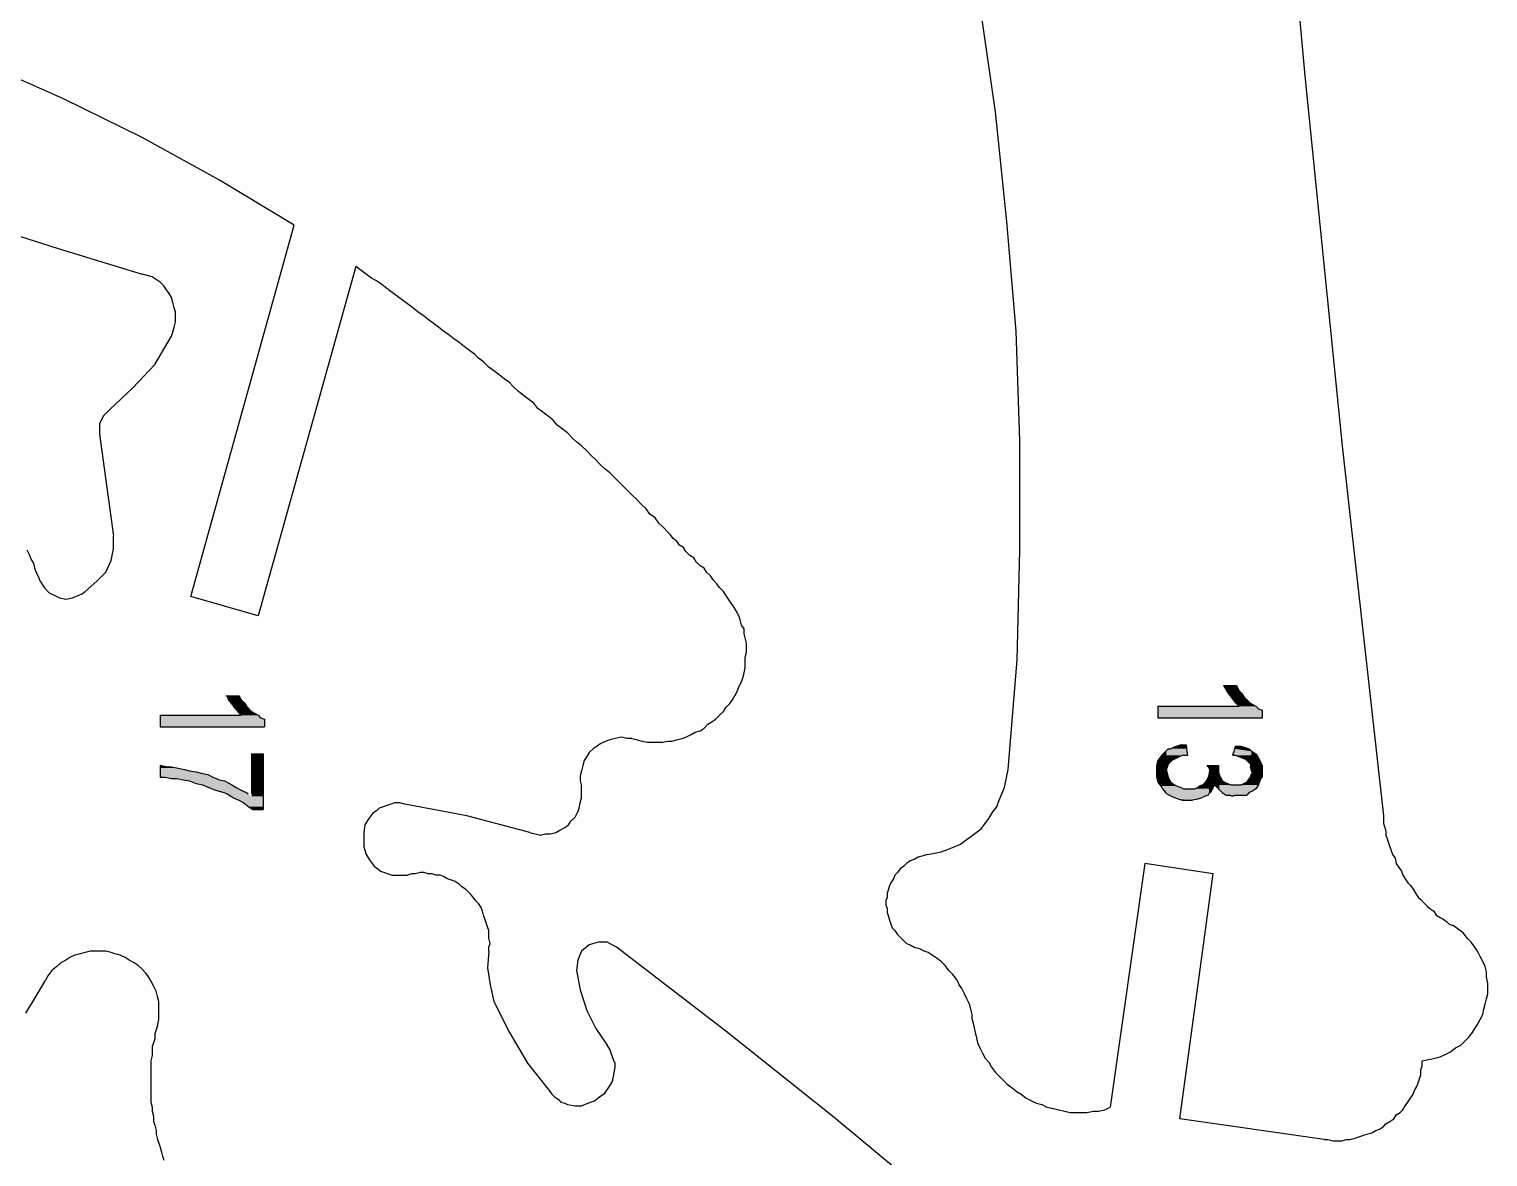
# Model space of a CAD drawing. Extents: x -1063 to 1100, y -467 to 441.
# Drawn here: x -705.3 to -516.7, y 108.3 to 254.1 of the extents above; entities that cross this region are included whole.
import ezdxf

# ---------------------------------------------------------------- set-up
doc = ezdxf.new("R2010")
doc.units = 0
doc.layers.add('H', color=7, linetype='CONTINUOUS')
doc.layers.add('P', color=250, linetype='CONTINUOUS')

# ---------------------------------------------------------------- blocks, each defined once
blk = doc.blocks.new('*U210')
at = {"layer": 'H', "color": 0, "linetype": 'CONTINUOUS'}
for p, q in [((-550.85, 169.26), (-549.18, 169.26)), ((-550.85, 169.26), (-550.65, 168.93)), ((-550.65, 168.93), (-550.45, 168.59)), ((-550.45, 168.59), (-550.35, 168.43)), ((-550.35, 168.43), (-549.85, 167.76)), ((-549.18, 169.26), (-549.02, 168.93)), ((-549.02, 168.93), (-548.85, 168.59)), ((-548.85, 168.59), (-548.85, 168.43)), ((-548.85, 168.43), (-548.85, 167.76)), ((-549.85, 167.76), (-549.35, 167.09)), ((-548.85, 166.59), (-549.35, 167.09)), ((-548.85, 167.76), (-548.85, 167.09)), ((-548.85, 167.09), (-548.85, 166.59))]:
    blk.add_line(p, q, dxfattribs=at)
for points in [[(-550.85, 169.26), (-550.85, 169.26), (-549.18, 169.26)], [(-550.85, 169.26), (-550.65, 168.93), (-549.02, 168.93)], [(-550.65, 168.93), (-550.45, 168.59), (-548.85, 168.59)], [(-550.45, 168.59), (-550.35, 168.43), (-548.85, 168.43)], [(-550.35, 168.43), (-549.85, 167.76), (-548.85, 167.76)], [(-549.85, 167.76), (-549.35, 167.09), (-548.85, 167.09)]]:
    blk.add_solid(points, dxfattribs=at)
at = {"layer": 'H', "color": 0, "linetype": 'CONTINUOUS', "extrusion": (0, 0, -1)}
for points in [[(550.85, 169.26), (549.18, 169.26), (549.02, 168.93)], [(550.65, 168.93), (549.02, 168.93), (548.85, 168.59)], [(550.45, 168.59), (548.85, 168.59), (548.85, 168.43)], [(550.35, 168.43), (548.85, 168.43), (548.85, 167.76)], [(549.85, 167.76), (548.85, 167.76), (548.85, 167.09)], [(549.35, 167.09), (548.85, 167.09), (548.85, 166.59)]]:
    blk.add_solid(points, dxfattribs=at)
blk = doc.blocks.new('*U211')
at = {"layer": 'H', "color": 0, "linetype": 'CONTINUOUS'}
for p, q in [((-548.85, 168.59), (-548.85, 168.26)), ((-548.52, 168.26), (-548.85, 168.59)), ((-548.85, 168.26), (-548.85, 167.76)), ((-548.52, 168.26), (-548.18, 167.76)), ((-559.35, 166.59), (-548.85, 166.59)), ((-559.35, 166.59), (-559.35, 166.26)), ((-559.35, 166.26), (-559.35, 166.09)), ((-559.35, 166.09), (-559.35, 165.09)), ((-548.85, 167.76), (-548.85, 167.43)), ((-548.85, 167.43), (-548.85, 167.09)), ((-548.85, 167.09), (-548.85, 166.59)), ((-548.18, 167.76), (-547.85, 167.43)), ((-547.85, 167.43), (-547.52, 167.09)), ((-547.52, 167.09), (-546.68, 166.59)), ((-546.68, 166.59), (-546.35, 166.26)), ((-546.35, 166.26), (-545.85, 166.09)), ((-545.85, 166.09), (-545.85, 165.09)), ((-559.35, 165.09), (-545.85, 165.09))]:
    blk.add_line(p, q, dxfattribs=at)
for points in [[(-548.85, 168.59), (-548.85, 168.26), (-548.52, 168.26)], [(-548.85, 168.26), (-548.85, 167.76), (-548.18, 167.76)], [(-559.35, 166.59), (-559.35, 166.59), (-548.85, 166.59)], [(-559.35, 166.59), (-559.35, 166.26), (-546.35, 166.26)], [(-559.35, 166.26), (-559.35, 166.09), (-545.85, 166.09)], [(-559.35, 166.09), (-559.35, 165.09), (-545.85, 165.09)], [(-548.85, 167.76), (-548.85, 167.43), (-547.85, 167.43)], [(-548.85, 167.43), (-548.85, 167.09), (-547.52, 167.09)], [(-548.85, 167.09), (-548.85, 166.59), (-546.68, 166.59)], [(-559.35, 165.09), (-559.35, 165.09), (-545.85, 165.09)]]:
    blk.add_solid(points, dxfattribs=at)
at = {"layer": 'H', "color": 0, "linetype": 'CONTINUOUS', "extrusion": (0, 0, -1)}
for points in [[(548.85, 168.26), (548.52, 168.26), (548.18, 167.76)], [(559.35, 166.59), (546.68, 166.59), (546.35, 166.26)], [(559.35, 166.26), (546.35, 166.26), (545.85, 166.09)], [(559.35, 166.09), (545.85, 166.09), (545.85, 165.09)], [(548.85, 167.76), (548.18, 167.76), (547.85, 167.43)], [(548.85, 167.43), (547.85, 167.43), (547.52, 167.09)], [(548.85, 167.09), (547.52, 167.09), (546.68, 166.59)]]:
    blk.add_solid(points, dxfattribs=at)
blk = doc.blocks.new('*U212')
at = {"layer": 'H', "color": 0, "linetype": 'CONTINUOUS'}
for p, q in [((-558.02, 161.09), (-558.35, 160.76)), ((-558.35, 160.76), (-558.35, 160.26)), ((-558.02, 161.09), (-557.68, 161.09)), ((-557.35, 161.26), (-557.68, 161.09)), ((-556.35, 161.59), (-557.35, 161.26)), ((-556.35, 161.59), (-555.68, 161.59)), ((-555.68, 161.59), (-555.64, 161.26)), ((-555.64, 161.26), (-555.62, 161.09)), ((-555.62, 161.09), (-555.58, 160.76)), ((-555.58, 160.76), (-555.52, 160.26)), ((-558.35, 160.26), (-558.35, 160.09)), ((-558.35, 160.09), (-558.35, 159.93)), ((-558.35, 159.93), (-558.35, 159.59)), ((-558.35, 159.59), (-558.35, 159.09)), ((-558.35, 159.09), (-558.35, 158.59)), ((-558.18, 158.59), (-558.35, 158.09)), ((-558.35, 158.09), (-558.35, 158.59)), ((-558.02, 159.09), (-558.18, 158.59)), ((-557.52, 159.59), (-558.02, 159.09)), ((-556.85, 159.93), (-557.52, 159.59)), ((-556.52, 160.09), (-556.85, 159.93)), ((-556.02, 160.26), (-556.52, 160.09)), ((-556.02, 160.26), (-555.52, 160.26))]:
    blk.add_line(p, q, dxfattribs=at)
for points in [[(-558.02, 161.09), (-558.35, 160.76), (-555.58, 160.76)], [(-558.35, 160.76), (-558.35, 160.26), (-555.52, 160.26)], [(-558.02, 161.09), (-558.02, 161.09), (-557.68, 161.09)], [(-557.35, 161.26), (-557.68, 161.09), (-555.62, 161.09)], [(-556.35, 161.59), (-557.35, 161.26), (-555.64, 161.26)], [(-556.35, 161.59), (-556.35, 161.59), (-555.68, 161.59)], [(-558.35, 160.26), (-558.35, 160.09), (-556.52, 160.09)], [(-558.35, 160.09), (-558.35, 159.93), (-556.85, 159.93)], [(-558.35, 159.93), (-558.35, 159.59), (-557.52, 159.59)], [(-558.35, 159.59), (-558.35, 159.09), (-558.02, 159.09)], [(-558.35, 159.09), (-558.35, 158.59), (-558.18, 158.59)], [(-556.02, 160.26), (-556.02, 160.26), (-555.52, 160.26)]]:
    blk.add_solid(points, dxfattribs=at)
at = {"layer": 'H', "color": 0, "linetype": 'CONTINUOUS', "extrusion": (0, 0, -1)}
for points in [[(558.35, 160.76), (555.58, 160.76), (555.52, 160.26)], [(558.02, 161.09), (555.62, 161.09), (555.58, 160.76)], [(557.35, 161.26), (555.64, 161.26), (555.62, 161.09)], [(556.35, 161.59), (555.68, 161.59), (555.64, 161.26)], [(558.35, 160.26), (556.02, 160.26), (556.52, 160.09)], [(558.35, 160.09), (556.52, 160.09), (556.85, 159.93)], [(558.35, 159.93), (556.85, 159.93), (557.52, 159.59)], [(558.35, 159.59), (557.52, 159.59), (558.02, 159.09)], [(558.35, 159.09), (558.02, 159.09), (558.18, 158.59)], [(558.35, 158.59), (558.18, 158.59), (558.35, 158.09)]]:
    blk.add_solid(points, dxfattribs=at)
blk = doc.blocks.new('*U213')
at = {"layer": 'H', "color": 0, "linetype": 'CONTINUOUS'}
for p, q in [((-558.35, 160.76), (-558.85, 160.26)), ((-558.35, 160.26), (-558.35, 160.76)), ((-559.43, 159.26), (-559.52, 158.93)), ((-559.52, 158.93), (-559.52, 158.26)), ((-559.35, 159.59), (-559.43, 159.26)), ((-559.23, 159.76), (-559.35, 159.59)), ((-558.85, 160.26), (-559.23, 159.76)), ((-558.35, 160.26), (-558.35, 159.76)), ((-558.35, 159.76), (-558.35, 159.59)), ((-558.35, 159.59), (-558.35, 159.26)), ((-558.35, 159.26), (-558.35, 158.93)), ((-558.35, 158.93), (-558.22, 158.26)), ((-559.52, 158.26), (-559.52, 158.09)), ((-559.52, 158.09), (-559.52, 157.43)), ((-559.52, 157.43), (-559.43, 157.09)), ((-559.43, 157.09), (-559.35, 156.76)), ((-559.35, 156.76), (-559.1, 156.43)), ((-558.22, 158.26), (-558.18, 158.09)), ((-558.18, 158.09), (-558.02, 157.43)), ((-558.02, 157.43), (-557.85, 157.09)), ((-557.85, 157.09), (-557.68, 156.76)), ((-557.68, 156.76), (-557.18, 156.43)), ((-553.18, 156.76), (-553.52, 156.43)), ((-553.02, 157.09), (-553.18, 156.76)), ((-552.85, 157.43), (-553.02, 157.09)), ((-552.68, 158.09), (-552.85, 157.43)), ((-552.68, 157.43), (-552.68, 158.09)), ((-552.68, 157.43), (-552.68, 157.09)), ((-552.68, 157.09), (-552.68, 156.76)), ((-552.68, 156.76), (-552.68, 156.43)), ((-559.1, 156.43), (-558.98, 156.26)), ((-558.98, 156.26), (-558.85, 156.09)), ((-558.85, 156.09), (-558.73, 155.93)), ((-558.73, 155.93), (-558.35, 155.43)), ((-558.35, 155.43), (-558.18, 155.26)), ((-558.18, 155.26), (-557.85, 155.09)), ((-557.85, 155.09), (-557.52, 154.93)), ((-557.52, 154.93), (-557.07, 154.76)), ((-557.18, 156.43), (-556.85, 156.26)), ((-557.07, 154.76), (-556.63, 154.59)), ((-556.85, 156.26), (-556.35, 156.09)), ((-556.35, 156.09), (-556.02, 155.93)), ((-556.02, 155.93), (-555.35, 155.93)), ((-555.35, 155.93), (-555.02, 155.93)), ((-555.02, 155.93), (-554.52, 155.93)), ((-554.18, 156.09), (-554.52, 155.93)), ((-554.02, 156.26), (-554.18, 156.09)), ((-553.68, 154.76), (-554.18, 154.59)), ((-553.52, 156.43), (-554.02, 156.26)), ((-553.35, 154.93), (-553.68, 154.76)), ((-552.85, 155.09), (-553.35, 154.93)), ((-552.77, 155.26), (-552.85, 155.09)), ((-552.68, 155.43), (-552.77, 155.26)), ((-552.68, 156.43), (-552.68, 156.26)), ((-552.68, 156.26), (-552.68, 156.09)), ((-552.68, 156.09), (-552.68, 155.93)), ((-552.68, 155.93), (-552.68, 155.43)), ((-556.63, 154.59), (-556.18, 154.43)), ((-556.18, 154.43), (-555.68, 154.43)), ((-555.68, 154.43), (-555.18, 154.43)), ((-555.18, 154.43), (-554.85, 154.43)), ((-554.18, 154.59), (-554.85, 154.43))]:
    blk.add_line(p, q, dxfattribs=at)
for points in [[(-558.35, 160.76), (-558.85, 160.26), (-558.35, 160.26)], [(-559.43, 159.26), (-559.52, 158.93), (-558.35, 158.93)], [(-559.52, 158.93), (-559.52, 158.26), (-558.22, 158.26)], [(-559.35, 159.59), (-559.43, 159.26), (-558.35, 159.26)], [(-559.23, 159.76), (-559.35, 159.59), (-558.35, 159.59)], [(-558.85, 160.26), (-559.23, 159.76), (-558.35, 159.76)], [(-559.52, 158.26), (-559.52, 158.09), (-558.18, 158.09)], [(-559.52, 158.09), (-559.52, 157.43), (-558.02, 157.43)], [(-559.52, 157.43), (-559.43, 157.09), (-557.85, 157.09)], [(-559.43, 157.09), (-559.35, 156.76), (-557.68, 156.76)], [(-559.35, 156.76), (-559.1, 156.43), (-557.18, 156.43)], [(-553.18, 156.76), (-553.52, 156.43), (-552.68, 156.43)], [(-553.02, 157.09), (-553.18, 156.76), (-552.68, 156.76)], [(-552.85, 157.43), (-553.02, 157.09), (-552.68, 157.09)], [(-552.68, 158.09), (-552.85, 157.43), (-552.68, 157.43)], [(-559.1, 156.43), (-558.98, 156.26), (-556.85, 156.26)], [(-558.98, 156.26), (-558.85, 156.09), (-556.35, 156.09)], [(-558.85, 156.09), (-558.73, 155.93), (-556.02, 155.93)], [(-558.73, 155.93), (-558.35, 155.43), (-552.68, 155.43)], [(-558.35, 155.43), (-558.18, 155.26), (-552.77, 155.26)], [(-558.18, 155.26), (-557.85, 155.09), (-552.85, 155.09)], [(-557.85, 155.09), (-557.52, 154.93), (-553.35, 154.93)], [(-557.52, 154.93), (-557.07, 154.76), (-553.68, 154.76)], [(-557.07, 154.76), (-556.63, 154.59), (-554.18, 154.59)], [(-556.02, 155.93), (-556.02, 155.93), (-555.35, 155.93)], [(-555.35, 155.93), (-555.35, 155.93), (-555.02, 155.93)], [(-555.02, 155.93), (-555.02, 155.93), (-554.52, 155.93)], [(-554.18, 156.09), (-554.52, 155.93), (-552.68, 155.93)], [(-554.02, 156.26), (-554.18, 156.09), (-552.68, 156.09)], [(-553.52, 156.43), (-554.02, 156.26), (-552.68, 156.26)], [(-556.63, 154.59), (-556.18, 154.43), (-554.85, 154.43)], [(-556.18, 154.43), (-556.18, 154.43), (-555.68, 154.43)], [(-555.68, 154.43), (-555.68, 154.43), (-555.18, 154.43)], [(-555.18, 154.43), (-555.18, 154.43), (-554.85, 154.43)]]:
    blk.add_solid(points, dxfattribs=at)
at = {"layer": 'H', "color": 0, "linetype": 'CONTINUOUS', "extrusion": (0, 0, -1)}
for points in [[(559.52, 158.93), (558.35, 158.93), (558.22, 158.26)], [(559.43, 159.26), (558.35, 159.26), (558.35, 158.93)], [(559.35, 159.59), (558.35, 159.59), (558.35, 159.26)], [(559.23, 159.76), (558.35, 159.76), (558.35, 159.59)], [(558.85, 160.26), (558.35, 160.26), (558.35, 159.76)], [(559.52, 158.26), (558.22, 158.26), (558.18, 158.09)], [(559.52, 158.09), (558.18, 158.09), (558.02, 157.43)], [(559.52, 157.43), (558.02, 157.43), (557.85, 157.09)], [(559.43, 157.09), (557.85, 157.09), (557.68, 156.76)], [(559.35, 156.76), (557.68, 156.76), (557.18, 156.43)], [(553.18, 156.76), (552.68, 156.76), (552.68, 156.43)], [(553.02, 157.09), (552.68, 157.09), (552.68, 156.76)], [(552.85, 157.43), (552.68, 157.43), (552.68, 157.09)], [(559.1, 156.43), (557.18, 156.43), (556.85, 156.26)], [(558.98, 156.26), (556.85, 156.26), (556.35, 156.09)], [(558.85, 156.09), (556.35, 156.09), (556.02, 155.93)], [(558.73, 155.93), (552.68, 155.93), (552.68, 155.43)], [(558.35, 155.43), (552.68, 155.43), (552.77, 155.26)], [(558.18, 155.26), (552.77, 155.26), (552.85, 155.09)], [(557.85, 155.09), (552.85, 155.09), (553.35, 154.93)], [(557.52, 154.93), (553.35, 154.93), (553.68, 154.76)], [(557.07, 154.76), (553.68, 154.76), (554.18, 154.59)], [(554.18, 156.09), (552.68, 156.09), (552.68, 155.93)], [(554.02, 156.26), (552.68, 156.26), (552.68, 156.09)], [(553.52, 156.43), (552.68, 156.43), (552.68, 156.26)], [(556.63, 154.59), (554.18, 154.59), (554.85, 154.43)]]:
    blk.add_solid(points, dxfattribs=at)
blk = doc.blocks.new('*U214')
at = {"layer": 'H', "color": 0, "linetype": 'CONTINUOUS'}
for p, q in [((-553.02, 158.93), (-551.52, 158.93)), ((-553.02, 158.93), (-552.85, 158.76)), ((-552.85, 158.76), (-552.77, 158.59)), ((-552.77, 158.59), (-552.68, 158.43)), ((-552.68, 158.43), (-552.68, 158.09)), ((-551.52, 158.93), (-551.52, 158.76)), ((-551.52, 158.76), (-551.52, 158.59)), ((-551.52, 158.59), (-551.52, 158.43)), ((-551.52, 158.43), (-551.52, 158.09)), ((-552.68, 158.09), (-552.68, 156.43)), ((-551.52, 158.09), (-551.52, 156.43)), ((-552.68, 156.43), (-552.68, 156.09)), ((-552.68, 156.09), (-552.68, 155.93)), ((-552.68, 155.93), (-552.68, 155.76)), ((-552.68, 155.76), (-552.68, 155.43)), ((-552.68, 155.43), (-552.52, 155.43)), ((-552.35, 155.76), (-552.52, 155.43)), ((-552.27, 155.93), (-552.35, 155.76)), ((-552.18, 156.09), (-552.27, 155.93)), ((-552.02, 156.43), (-552.18, 156.09)), ((-552.02, 156.43), (-551.68, 156.09)), ((-551.52, 155.93), (-551.68, 156.09)), ((-551.52, 156.43), (-551.52, 156.09)), ((-551.52, 156.09), (-551.52, 155.93))]:
    blk.add_line(p, q, dxfattribs=at)
for points in [[(-553.02, 158.93), (-553.02, 158.93), (-551.52, 158.93)], [(-553.02, 158.93), (-552.85, 158.76), (-551.52, 158.76)], [(-552.85, 158.76), (-552.77, 158.59), (-551.52, 158.59)], [(-552.77, 158.59), (-552.68, 158.43), (-551.52, 158.43)], [(-552.68, 158.43), (-552.68, 158.09), (-551.52, 158.09)], [(-552.68, 158.09), (-552.68, 156.43), (-551.52, 156.43)], [(-552.68, 156.43), (-552.68, 156.09), (-552.18, 156.09)], [(-552.68, 156.09), (-552.68, 155.93), (-552.27, 155.93)], [(-552.68, 155.93), (-552.68, 155.76), (-552.35, 155.76)], [(-552.68, 155.76), (-552.68, 155.43), (-552.52, 155.43)], [(-552.68, 155.43), (-552.68, 155.43), (-552.52, 155.43)], [(-552.02, 156.43), (-551.68, 156.09), (-551.52, 156.09)]]:
    blk.add_solid(points, dxfattribs=at)
at = {"layer": 'H', "color": 0, "linetype": 'CONTINUOUS', "extrusion": (0, 0, -1)}
for points in [[(553.02, 158.93), (551.52, 158.93), (551.52, 158.76)], [(552.85, 158.76), (551.52, 158.76), (551.52, 158.59)], [(552.77, 158.59), (551.52, 158.59), (551.52, 158.43)], [(552.68, 158.43), (551.52, 158.43), (551.52, 158.09)], [(552.68, 158.09), (551.52, 158.09), (551.52, 156.43)], [(552.68, 156.43), (552.02, 156.43), (552.18, 156.09)], [(552.68, 156.09), (552.18, 156.09), (552.27, 155.93)], [(552.68, 155.93), (552.27, 155.93), (552.35, 155.76)], [(552.68, 155.76), (552.35, 155.76), (552.52, 155.43)], [(552.02, 156.43), (551.52, 156.43), (551.52, 156.09)], [(551.68, 156.09), (551.52, 156.09), (551.52, 155.93)]]:
    blk.add_solid(points, dxfattribs=at)
blk = doc.blocks.new('*U215')
at = {"layer": 'H', "color": 0, "linetype": 'CONTINUOUS'}
for p, q in [((-549.54, 160.76), (-549.68, 160.26)), ((-549.45, 161.09), (-549.54, 160.76)), ((-549.4, 161.26), (-549.45, 161.09)), ((-549.35, 161.43), (-549.4, 161.26)), ((-549.35, 161.43), (-548.68, 161.43)), ((-548.68, 161.43), (-548.02, 161.26)), ((-548.02, 161.26), (-547.52, 161.09)), ((-547.52, 161.09), (-547.18, 160.76)), ((-547.18, 160.76), (-547.18, 160.26)), ((-549.68, 160.26), (-549.35, 160.26)), ((-549.35, 160.26), (-548.02, 159.76)), ((-548.02, 159.76), (-547.52, 159.26)), ((-547.52, 159.26), (-547.35, 159.09)), ((-547.35, 159.09), (-547.35, 158.76)), ((-547.18, 158.09), (-547.35, 158.76)), ((-547.18, 160.26), (-547.18, 159.76)), ((-547.18, 159.76), (-547.18, 159.26)), ((-547.18, 159.26), (-547.18, 159.09)), ((-547.18, 159.09), (-547.18, 158.76)), ((-547.18, 158.76), (-547.18, 158.09))]:
    blk.add_line(p, q, dxfattribs=at)
for points in [[(-549.54, 160.76), (-549.68, 160.26), (-547.18, 160.26)], [(-549.45, 161.09), (-549.54, 160.76), (-547.18, 160.76)], [(-549.4, 161.26), (-549.45, 161.09), (-547.52, 161.09)], [(-549.35, 161.43), (-549.4, 161.26), (-548.02, 161.26)], [(-549.35, 161.43), (-549.35, 161.43), (-548.68, 161.43)], [(-549.68, 160.26), (-549.68, 160.26), (-549.35, 160.26)], [(-549.35, 160.26), (-548.02, 159.76), (-547.18, 159.76)], [(-548.02, 159.76), (-547.52, 159.26), (-547.18, 159.26)], [(-547.52, 159.26), (-547.35, 159.09), (-547.18, 159.09)], [(-547.35, 159.09), (-547.35, 158.76), (-547.18, 158.76)]]:
    blk.add_solid(points, dxfattribs=at)
at = {"layer": 'H', "color": 0, "linetype": 'CONTINUOUS', "extrusion": (0, 0, -1)}
for points in [[(549.54, 160.76), (547.18, 160.76), (547.18, 160.26)], [(549.45, 161.09), (547.52, 161.09), (547.18, 160.76)], [(549.4, 161.26), (548.02, 161.26), (547.52, 161.09)], [(549.35, 161.43), (548.68, 161.43), (548.02, 161.26)], [(549.35, 160.26), (547.18, 160.26), (547.18, 159.76)], [(548.02, 159.76), (547.18, 159.76), (547.18, 159.26)], [(547.52, 159.26), (547.18, 159.26), (547.18, 159.09)], [(547.35, 159.09), (547.18, 159.09), (547.18, 158.76)], [(547.35, 158.76), (547.18, 158.76), (547.18, 158.09)]]:
    blk.add_solid(points, dxfattribs=at)
blk = doc.blocks.new('*U216')
at = {"layer": 'H', "color": 0, "linetype": 'CONTINUOUS'}
for p, q in [((-547.18, 160.76), (-547.06, 160.26)), ((-546.52, 160.26), (-547.18, 160.76)), ((-551.52, 158.59), (-551.52, 158.09)), ((-551.52, 158.09), (-551.52, 158.59)), ((-547.02, 158.59), (-547.14, 158.09)), ((-547.06, 160.26), (-547.02, 160.09)), ((-547.02, 160.09), (-547.02, 159.59)), ((-547.02, 159.59), (-547.02, 159.26)), ((-547.02, 159.26), (-547.02, 158.93)), ((-547.02, 158.93), (-547.02, 158.59)), ((-546.52, 160.26), (-546.43, 160.09)), ((-546.43, 160.09), (-546.18, 159.59)), ((-546.18, 159.59), (-546.02, 159.26)), ((-546.02, 159.26), (-545.85, 158.93)), ((-545.85, 158.93), (-545.85, 158.59)), ((-545.85, 158.59), (-545.85, 158.09)), ((-551.52, 158.09), (-551.52, 157.93)), ((-551.46, 157.93), (-551.52, 158.09)), ((-551.52, 157.93), (-551.52, 157.76)), ((-551.52, 157.76), (-551.52, 157.59)), ((-551.52, 157.59), (-551.52, 157.43)), ((-551.52, 157.43), (-551.52, 157.26)), ((-551.52, 157.26), (-551.52, 156.93)), ((-551.52, 156.93), (-551.52, 156.76)), ((-551.52, 156.76), (-551.52, 156.59)), ((-551.52, 156.59), (-551.52, 156.43)), ((-551.46, 157.93), (-551.41, 157.76)), ((-551.41, 157.76), (-551.35, 157.59)), ((-551.35, 157.59), (-551.27, 157.43)), ((-551.27, 157.43), (-551.18, 157.26)), ((-551.18, 157.26), (-551.02, 156.93)), ((-551.02, 156.93), (-550.68, 156.76)), ((-550.68, 156.76), (-550.35, 156.59)), ((-550.35, 156.59), (-549.85, 156.43)), ((-548.18, 156.59), (-548.52, 156.43)), ((-547.85, 156.76), (-548.18, 156.59)), ((-547.74, 156.93), (-547.85, 156.76)), ((-547.52, 157.26), (-547.74, 156.93)), ((-547.43, 157.43), (-547.52, 157.26)), ((-547.35, 157.59), (-547.43, 157.43)), ((-547.27, 157.76), (-547.35, 157.59)), ((-547.18, 157.93), (-547.27, 157.76)), ((-547.14, 158.09), (-547.18, 157.93)), ((-546.28, 156.59), (-546.35, 156.43)), ((-546.22, 156.76), (-546.28, 156.59)), ((-546.15, 156.93), (-546.22, 156.76)), ((-546.02, 157.26), (-546.15, 156.93)), ((-545.85, 157.43), (-546.02, 157.26)), ((-545.85, 158.09), (-545.85, 157.93)), ((-545.85, 157.93), (-545.85, 157.76)), ((-545.85, 157.76), (-545.85, 157.59)), ((-545.85, 157.59), (-545.85, 157.43)), ((-551.52, 156.43), (-551.52, 155.93)), ((-551.52, 155.93), (-551.18, 155.59)), ((-551.18, 155.59), (-551.02, 155.43)), ((-551.02, 155.43), (-550.52, 155.09)), ((-550.52, 155.09), (-550.02, 155.09)), ((-549.68, 154.93), (-550.02, 155.09)), ((-549.85, 156.43), (-549.35, 156.43)), ((-549.35, 155.09), (-549.68, 154.93)), ((-549.35, 156.43), (-548.85, 156.43)), ((-549.35, 155.09), (-548.85, 155.09)), ((-548.85, 156.43), (-548.52, 156.43)), ((-548.85, 155.09), (-548.52, 155.09)), ((-548.52, 155.09), (-547.85, 155.09)), ((-547.52, 155.43), (-547.85, 155.09)), ((-547.18, 155.59), (-547.52, 155.43)), ((-546.68, 155.93), (-547.18, 155.59)), ((-546.35, 156.43), (-546.68, 155.93))]:
    blk.add_line(p, q, dxfattribs=at)
for points in [[(-547.18, 160.76), (-547.06, 160.26), (-546.52, 160.26)], [(-551.52, 158.59), (-551.52, 158.09), (-551.52, 158.09)], [(-547.02, 158.59), (-547.14, 158.09), (-545.85, 158.09)], [(-547.06, 160.26), (-547.02, 160.09), (-546.43, 160.09)], [(-547.02, 160.09), (-547.02, 159.59), (-546.18, 159.59)], [(-547.02, 159.59), (-547.02, 159.26), (-546.02, 159.26)], [(-547.02, 159.26), (-547.02, 158.93), (-545.85, 158.93)], [(-547.02, 158.93), (-547.02, 158.59), (-545.85, 158.59)], [(-551.52, 158.09), (-551.52, 157.93), (-551.46, 157.93)], [(-551.52, 157.93), (-551.52, 157.76), (-551.41, 157.76)], [(-551.52, 157.76), (-551.52, 157.59), (-551.35, 157.59)], [(-551.52, 157.59), (-551.52, 157.43), (-551.27, 157.43)], [(-551.52, 157.43), (-551.52, 157.26), (-551.18, 157.26)], [(-551.52, 157.26), (-551.52, 156.93), (-551.02, 156.93)], [(-551.52, 156.93), (-551.52, 156.76), (-550.68, 156.76)], [(-551.52, 156.76), (-551.52, 156.59), (-550.35, 156.59)], [(-551.52, 156.59), (-551.52, 156.43), (-549.85, 156.43)], [(-548.18, 156.59), (-548.52, 156.43), (-546.35, 156.43)], [(-547.85, 156.76), (-548.18, 156.59), (-546.28, 156.59)], [(-547.74, 156.93), (-547.85, 156.76), (-546.22, 156.76)], [(-547.52, 157.26), (-547.74, 156.93), (-546.15, 156.93)], [(-547.43, 157.43), (-547.52, 157.26), (-546.02, 157.26)], [(-547.35, 157.59), (-547.43, 157.43), (-545.85, 157.43)], [(-547.27, 157.76), (-547.35, 157.59), (-545.85, 157.59)], [(-547.18, 157.93), (-547.27, 157.76), (-545.85, 157.76)], [(-547.14, 158.09), (-547.18, 157.93), (-545.85, 157.93)], [(-551.52, 156.43), (-551.52, 155.93), (-546.68, 155.93)], [(-551.52, 155.93), (-551.18, 155.59), (-547.18, 155.59)], [(-551.18, 155.59), (-551.02, 155.43), (-547.52, 155.43)], [(-551.02, 155.43), (-550.52, 155.09), (-547.85, 155.09)], [(-550.52, 155.09), (-550.52, 155.09), (-550.02, 155.09)], [(-549.85, 156.43), (-549.85, 156.43), (-549.35, 156.43)], [(-549.35, 156.43), (-549.35, 156.43), (-548.85, 156.43)], [(-549.35, 155.09), (-549.35, 155.09), (-548.85, 155.09)], [(-548.85, 156.43), (-548.85, 156.43), (-548.52, 156.43)], [(-548.85, 155.09), (-548.85, 155.09), (-548.52, 155.09)], [(-548.52, 155.09), (-548.52, 155.09), (-547.85, 155.09)]]:
    blk.add_solid(points, dxfattribs=at)
at = {"layer": 'H', "color": 0, "linetype": 'CONTINUOUS', "extrusion": (0, 0, -1)}
for points in [[(547.06, 160.26), (546.52, 160.26), (546.43, 160.09)], [(547.02, 160.09), (546.43, 160.09), (546.18, 159.59)], [(547.02, 159.59), (546.18, 159.59), (546.02, 159.26)], [(547.02, 159.26), (546.02, 159.26), (545.85, 158.93)], [(547.02, 158.93), (545.85, 158.93), (545.85, 158.59)], [(547.02, 158.59), (545.85, 158.59), (545.85, 158.09)], [(551.52, 157.93), (551.46, 157.93), (551.41, 157.76)], [(551.52, 157.76), (551.41, 157.76), (551.35, 157.59)], [(551.52, 157.59), (551.35, 157.59), (551.27, 157.43)], [(551.52, 157.43), (551.27, 157.43), (551.18, 157.26)], [(551.52, 157.26), (551.18, 157.26), (551.02, 156.93)], [(551.52, 156.93), (551.02, 156.93), (550.68, 156.76)], [(551.52, 156.76), (550.68, 156.76), (550.35, 156.59)], [(551.52, 156.59), (550.35, 156.59), (549.85, 156.43)], [(548.18, 156.59), (546.28, 156.59), (546.35, 156.43)], [(547.85, 156.76), (546.22, 156.76), (546.28, 156.59)], [(547.74, 156.93), (546.15, 156.93), (546.22, 156.76)], [(547.52, 157.26), (546.02, 157.26), (546.15, 156.93)], [(547.43, 157.43), (545.85, 157.43), (546.02, 157.26)], [(547.35, 157.59), (545.85, 157.59), (545.85, 157.43)], [(547.27, 157.76), (545.85, 157.76), (545.85, 157.59)], [(547.18, 157.93), (545.85, 157.93), (545.85, 157.76)], [(547.14, 158.09), (545.85, 158.09), (545.85, 157.93)], [(551.52, 156.43), (546.35, 156.43), (546.68, 155.93)], [(551.52, 155.93), (546.68, 155.93), (547.18, 155.59)], [(551.18, 155.59), (547.18, 155.59), (547.52, 155.43)], [(551.02, 155.43), (547.52, 155.43), (547.85, 155.09)], [(550.02, 155.09), (549.35, 155.09), (549.68, 154.93)]]:
    blk.add_solid(points, dxfattribs=at)
blk = doc.blocks.new('*U217')
at = {"layer": 'H', "color": 0, "linetype": 'CONTINUOUS'}
for p, q in [((-679.85, 167.93), (-679.68, 167.93)), ((-679.85, 167.93), (-678.18, 167.93)), ((-679.68, 167.93), (-679.63, 167.76)), ((-678.18, 167.93), (-678.02, 167.76)), ((-679.63, 167.76), (-679.52, 167.43)), ((-679.52, 167.43), (-679.35, 167.26)), ((-679.35, 167.26), (-678.85, 166.59)), ((-677.85, 165.43), (-678.85, 166.59)), ((-678.02, 167.76), (-677.85, 167.43)), ((-677.85, 167.43), (-677.85, 167.26)), ((-677.85, 167.26), (-677.85, 166.59)), ((-677.85, 166.59), (-677.85, 165.43))]:
    blk.add_line(p, q, dxfattribs=at)
for points in [[(-679.85, 167.93), (-679.85, 167.93), (-679.68, 167.93)], [(-679.85, 167.93), (-679.85, 167.93), (-678.18, 167.93)], [(-679.68, 167.93), (-679.63, 167.76), (-678.02, 167.76)], [(-679.63, 167.76), (-679.52, 167.43), (-677.85, 167.43)], [(-679.52, 167.43), (-679.35, 167.26), (-677.85, 167.26)], [(-679.35, 167.26), (-678.85, 166.59), (-677.85, 166.59)]]:
    blk.add_solid(points, dxfattribs=at)
at = {"layer": 'H', "color": 0, "linetype": 'CONTINUOUS', "extrusion": (0, 0, -1)}
for points in [[(679.68, 167.93), (678.18, 167.93), (678.02, 167.76)], [(679.63, 167.76), (678.02, 167.76), (677.85, 167.43)], [(679.52, 167.43), (677.85, 167.43), (677.85, 167.26)], [(679.35, 167.26), (677.85, 167.26), (677.85, 166.59)], [(678.85, 166.59), (677.85, 166.59), (677.85, 165.43)]]:
    blk.add_solid(points, dxfattribs=at)
blk = doc.blocks.new('*U218')
at = {"layer": 'H', "color": 0, "linetype": 'CONTINUOUS'}
for p, q in [((-677.85, 167.43), (-677.85, 166.93)), ((-677.35, 166.93), (-677.85, 167.43)), ((-677.85, 166.93), (-677.85, 166.59)), ((-677.85, 166.59), (-677.85, 165.93)), ((-677.35, 166.93), (-677.18, 166.59)), ((-677.18, 166.59), (-676.52, 165.93)), ((-688.35, 165.43), (-677.85, 165.43)), ((-688.35, 165.43), (-688.35, 165.09)), ((-688.35, 165.09), (-688.35, 164.93)), ((-688.35, 164.93), (-688.35, 163.93)), ((-677.85, 165.93), (-677.85, 165.43)), ((-676.52, 165.93), (-675.68, 165.43)), ((-675.68, 165.43), (-675.35, 165.09)), ((-675.35, 165.09), (-674.85, 164.93)), ((-674.85, 164.93), (-674.85, 163.93)), ((-688.35, 163.93), (-674.85, 163.93))]:
    blk.add_line(p, q, dxfattribs=at)
for points in [[(-677.85, 167.43), (-677.85, 166.93), (-677.35, 166.93)], [(-677.85, 166.93), (-677.85, 166.59), (-677.18, 166.59)], [(-677.85, 166.59), (-677.85, 165.93), (-676.52, 165.93)], [(-688.35, 165.43), (-688.35, 165.43), (-677.85, 165.43)], [(-688.35, 165.43), (-688.35, 165.09), (-675.35, 165.09)], [(-688.35, 165.09), (-688.35, 164.93), (-674.85, 164.93)], [(-688.35, 164.93), (-688.35, 163.93), (-674.85, 163.93)], [(-677.85, 165.93), (-677.85, 165.43), (-675.68, 165.43)], [(-688.35, 163.93), (-688.35, 163.93), (-674.85, 163.93)]]:
    blk.add_solid(points, dxfattribs=at)
at = {"layer": 'H', "color": 0, "linetype": 'CONTINUOUS', "extrusion": (0, 0, -1)}
for points in [[(677.85, 166.93), (677.35, 166.93), (677.18, 166.59)], [(677.85, 166.59), (677.18, 166.59), (676.52, 165.93)], [(688.35, 165.43), (675.68, 165.43), (675.35, 165.09)], [(688.35, 165.09), (675.35, 165.09), (674.85, 164.93)], [(688.35, 164.93), (674.85, 164.93), (674.85, 163.93)], [(677.85, 165.93), (676.52, 165.93), (675.68, 165.43)]]:
    blk.add_solid(points, dxfattribs=at)
blk = doc.blocks.new('*U219')
at = {"layer": 'H', "color": 0, "linetype": 'CONTINUOUS'}
for p, q in [((-676.52, 160.43), (-675.02, 160.43)), ((-676.52, 160.43), (-676.52, 158.93)), ((-675.02, 160.43), (-675.02, 158.93)), ((-688.35, 158.93), (-688.35, 158.76)), ((-687.52, 158.76), (-688.35, 158.93)), ((-688.35, 158.76), (-688.35, 158.59)), ((-688.35, 158.59), (-688.35, 158.43)), ((-688.35, 158.43), (-688.35, 158.26)), ((-687.52, 158.76), (-686.85, 158.76)), ((-686.85, 158.76), (-686.02, 158.59)), ((-686.02, 158.59), (-685.18, 158.43)), ((-685.18, 158.43), (-684.52, 158.26)), ((-676.52, 158.93), (-676.52, 158.76)), ((-676.52, 158.76), (-676.52, 158.59)), ((-676.52, 158.59), (-676.52, 158.43)), ((-676.52, 158.43), (-676.52, 158.26)), ((-675.02, 158.93), (-675.02, 158.76)), ((-675.02, 158.76), (-675.02, 158.59)), ((-675.02, 158.59), (-675.02, 158.43)), ((-675.02, 158.43), (-675.02, 158.26)), ((-688.35, 158.26), (-688.35, 158.09)), ((-688.35, 158.09), (-688.35, 157.93)), ((-688.35, 157.93), (-688.35, 157.76)), ((-688.35, 157.76), (-688.35, 157.43)), ((-688.35, 157.43), (-687.68, 157.43)), ((-687.68, 157.43), (-686.85, 157.26)), ((-686.85, 157.26), (-686.18, 157.26)), ((-686.18, 157.26), (-685.35, 157.09)), ((-685.35, 157.09), (-684.52, 156.93)), ((-684.52, 158.26), (-683.68, 158.09)), ((-684.52, 156.93), (-683.68, 156.59)), ((-683.68, 158.09), (-683.02, 157.93)), ((-683.68, 156.59), (-682.85, 156.43)), ((-683.02, 157.93), (-682.18, 157.76)), ((-682.18, 157.76), (-681.52, 157.43)), ((-681.52, 157.43), (-681.1, 157.26)), ((-681.1, 157.26), (-680.68, 157.09)), ((-680.68, 157.09), (-680.02, 156.93)), ((-680.02, 156.93), (-679.35, 156.59)), ((-679.35, 156.59), (-679.07, 156.43)), ((-676.52, 158.26), (-676.52, 158.09)), ((-676.52, 158.09), (-676.52, 157.93)), ((-676.52, 157.93), (-676.52, 157.76)), ((-676.52, 157.76), (-676.52, 157.43)), ((-676.52, 157.43), (-676.52, 157.26)), ((-676.52, 157.26), (-676.52, 157.09)), ((-676.52, 157.09), (-676.52, 156.93)), ((-676.52, 156.93), (-676.52, 156.59)), ((-676.52, 156.59), (-676.52, 156.43)), ((-675.02, 158.26), (-675.02, 158.09)), ((-675.02, 158.09), (-675.02, 157.93)), ((-675.02, 157.93), (-675.02, 157.76)), ((-675.02, 157.76), (-675.02, 157.43)), ((-675.02, 157.43), (-675.02, 157.26)), ((-675.02, 157.26), (-675.02, 157.09)), ((-675.02, 157.09), (-675.02, 156.93)), ((-675.02, 156.93), (-675.02, 156.59)), ((-675.02, 156.59), (-675.02, 156.43)), ((-682.85, 156.43), (-682.02, 156.09)), ((-682.02, 156.09), (-681.18, 155.76)), ((-681.18, 155.76), (-680.52, 155.59)), ((-680.52, 155.59), (-680.1, 155.43)), ((-680.1, 155.43), (-679.68, 155.26)), ((-679.68, 155.26), (-679.13, 154.93)), ((-679.13, 154.93), (-678.85, 154.76)), ((-679.07, 156.43), (-678.52, 156.09)), ((-678.85, 154.76), (-678.18, 154.43)), ((-678.52, 156.09), (-677.85, 155.76)), ((-677.85, 155.76), (-677.52, 155.59)), ((-677.52, 155.59), (-677.18, 155.43)), ((-677.18, 155.43), (-676.96, 155.26)), ((-676.52, 156.43), (-676.52, 156.09)), ((-676.52, 156.09), (-676.52, 155.76)), ((-676.52, 155.76), (-676.52, 155.59)), ((-676.52, 155.59), (-676.52, 155.43)), ((-676.52, 155.43), (-676.52, 155.26)), ((-675.02, 156.43), (-675.02, 156.09)), ((-675.02, 156.09), (-675.02, 155.76)), ((-675.02, 155.76), (-675.02, 155.59)), ((-675.02, 155.59), (-675.02, 155.43)), ((-675.02, 155.43), (-675.02, 155.26)), ((-675.02, 155.26), (-675.02, 154.93)), ((-675.02, 154.93), (-675.02, 154.76)), ((-675.02, 154.76), (-675.02, 154.43)), ((-678.18, 154.43), (-677.52, 154.09)), ((-677.52, 154.09), (-676.85, 153.59)), ((-676.85, 153.59), (-676.35, 153.26)), ((-676.35, 153.26), (-675.02, 153.26)), ((-675.02, 154.43), (-675.02, 154.09)), ((-675.02, 154.09), (-675.02, 153.59)), ((-675.02, 153.59), (-675.02, 153.26))]:
    blk.add_line(p, q, dxfattribs=at)
for points in [[(-676.52, 160.43), (-676.52, 160.43), (-675.02, 160.43)], [(-676.52, 160.43), (-676.52, 158.93), (-675.02, 158.93)], [(-688.35, 158.93), (-688.35, 158.76), (-687.52, 158.76)], [(-688.35, 158.76), (-688.35, 158.59), (-686.02, 158.59)], [(-688.35, 158.59), (-688.35, 158.43), (-685.18, 158.43)], [(-688.35, 158.43), (-688.35, 158.26), (-684.52, 158.26)], [(-687.52, 158.76), (-687.52, 158.76), (-686.85, 158.76)], [(-676.52, 158.93), (-676.52, 158.76), (-675.02, 158.76)], [(-676.52, 158.76), (-676.52, 158.59), (-675.02, 158.59)], [(-676.52, 158.59), (-676.52, 158.43), (-675.02, 158.43)], [(-676.52, 158.43), (-676.52, 158.26), (-675.02, 158.26)], [(-688.35, 158.26), (-688.35, 158.09), (-683.68, 158.09)], [(-688.35, 158.09), (-688.35, 157.93), (-683.02, 157.93)], [(-688.35, 157.93), (-688.35, 157.76), (-682.18, 157.76)], [(-688.35, 157.76), (-688.35, 157.43), (-681.52, 157.43)], [(-688.35, 157.43), (-688.35, 157.43), (-687.68, 157.43)], [(-687.68, 157.43), (-686.85, 157.26), (-681.1, 157.26)], [(-686.85, 157.26), (-686.85, 157.26), (-686.18, 157.26)], [(-686.18, 157.26), (-685.35, 157.09), (-680.68, 157.09)], [(-685.35, 157.09), (-684.52, 156.93), (-680.02, 156.93)], [(-684.52, 156.93), (-683.68, 156.59), (-679.35, 156.59)], [(-683.68, 156.59), (-682.85, 156.43), (-679.07, 156.43)], [(-676.52, 158.26), (-676.52, 158.09), (-675.02, 158.09)], [(-676.52, 158.09), (-676.52, 157.93), (-675.02, 157.93)], [(-676.52, 157.93), (-676.52, 157.76), (-675.02, 157.76)], [(-676.52, 157.76), (-676.52, 157.43), (-675.02, 157.43)], [(-676.52, 157.43), (-676.52, 157.26), (-675.02, 157.26)], [(-676.52, 157.26), (-676.52, 157.09), (-675.02, 157.09)], [(-676.52, 157.09), (-676.52, 156.93), (-675.02, 156.93)], [(-676.52, 156.93), (-676.52, 156.59), (-675.02, 156.59)], [(-676.52, 156.59), (-676.52, 156.43), (-675.02, 156.43)], [(-682.85, 156.43), (-682.02, 156.09), (-678.52, 156.09)], [(-682.02, 156.09), (-681.18, 155.76), (-677.85, 155.76)], [(-681.18, 155.76), (-680.52, 155.59), (-677.52, 155.59)], [(-680.52, 155.59), (-680.1, 155.43), (-677.18, 155.43)], [(-680.1, 155.43), (-679.68, 155.26), (-676.96, 155.26)], [(-679.68, 155.26), (-679.13, 154.93), (-676.52, 154.93)], [(-679.13, 154.93), (-678.85, 154.76), (-675.02, 154.76)], [(-678.85, 154.76), (-678.18, 154.43), (-675.02, 154.43)], [(-676.52, 156.43), (-676.52, 156.09), (-675.02, 156.09)], [(-676.52, 156.09), (-676.52, 155.76), (-675.02, 155.76)], [(-676.52, 155.76), (-676.52, 155.59), (-675.02, 155.59)], [(-676.52, 155.59), (-676.52, 155.43), (-675.02, 155.43)], [(-676.52, 155.43), (-676.52, 155.26), (-675.02, 155.26)], [(-676.52, 155.26), (-676.52, 154.93), (-675.02, 154.93)], [(-678.18, 154.43), (-677.52, 154.09), (-675.02, 154.09)], [(-677.52, 154.09), (-676.85, 153.59), (-675.02, 153.59)], [(-676.85, 153.59), (-676.35, 153.26), (-675.02, 153.26)], [(-676.35, 153.26), (-676.35, 153.26), (-675.02, 153.26)]]:
    blk.add_solid(points, dxfattribs=at)
at = {"layer": 'H', "color": 0, "linetype": 'CONTINUOUS', "extrusion": (0, 0, -1)}
for points in [[(676.52, 160.43), (675.02, 160.43), (675.02, 158.93)], [(688.35, 158.76), (686.85, 158.76), (686.02, 158.59)], [(688.35, 158.59), (686.02, 158.59), (685.18, 158.43)], [(688.35, 158.43), (685.18, 158.43), (684.52, 158.26)], [(676.52, 158.93), (675.02, 158.93), (675.02, 158.76)], [(676.52, 158.76), (675.02, 158.76), (675.02, 158.59)], [(676.52, 158.59), (675.02, 158.59), (675.02, 158.43)], [(676.52, 158.43), (675.02, 158.43), (675.02, 158.26)], [(688.35, 158.26), (684.52, 158.26), (683.68, 158.09)], [(688.35, 158.09), (683.68, 158.09), (683.02, 157.93)], [(688.35, 157.93), (683.02, 157.93), (682.18, 157.76)], [(688.35, 157.76), (682.18, 157.76), (681.52, 157.43)], [(687.68, 157.43), (681.52, 157.43), (681.1, 157.26)], [(686.18, 157.26), (681.1, 157.26), (680.68, 157.09)], [(685.35, 157.09), (680.68, 157.09), (680.02, 156.93)], [(684.52, 156.93), (680.02, 156.93), (679.35, 156.59)], [(683.68, 156.59), (679.35, 156.59), (679.07, 156.43)], [(676.52, 158.26), (675.02, 158.26), (675.02, 158.09)], [(676.52, 158.09), (675.02, 158.09), (675.02, 157.93)], [(676.52, 157.93), (675.02, 157.93), (675.02, 157.76)], [(676.52, 157.76), (675.02, 157.76), (675.02, 157.43)], [(676.52, 157.43), (675.02, 157.43), (675.02, 157.26)], [(676.52, 157.26), (675.02, 157.26), (675.02, 157.09)], [(676.52, 157.09), (675.02, 157.09), (675.02, 156.93)], [(676.52, 156.93), (675.02, 156.93), (675.02, 156.59)], [(676.52, 156.59), (675.02, 156.59), (675.02, 156.43)], [(682.85, 156.43), (679.07, 156.43), (678.52, 156.09)], [(682.02, 156.09), (678.52, 156.09), (677.85, 155.76)], [(681.18, 155.76), (677.85, 155.76), (677.52, 155.59)], [(680.52, 155.59), (677.52, 155.59), (677.18, 155.43)], [(680.1, 155.43), (677.18, 155.43), (676.96, 155.26)], [(679.68, 155.26), (676.96, 155.26), (676.52, 154.93)], [(679.13, 154.93), (675.02, 154.93), (675.02, 154.76)], [(678.85, 154.76), (675.02, 154.76), (675.02, 154.43)], [(676.52, 156.43), (675.02, 156.43), (675.02, 156.09)], [(676.52, 156.09), (675.02, 156.09), (675.02, 155.76)], [(676.52, 155.76), (675.02, 155.76), (675.02, 155.59)], [(676.52, 155.59), (675.02, 155.59), (675.02, 155.43)], [(676.52, 155.43), (675.02, 155.43), (675.02, 155.26)], [(676.52, 155.26), (675.02, 155.26), (675.02, 154.93)], [(678.18, 154.43), (675.02, 154.43), (675.02, 154.09)], [(677.52, 154.09), (675.02, 154.09), (675.02, 153.59)], [(676.85, 153.59), (675.02, 153.59), (675.02, 153.26)]]:
    blk.add_solid(points, dxfattribs=at)

msp = doc.modelspace()

# ---------------------------------------------------------------- linework, layer by layer
at = {"layer": 'P', "color": 0, "linetype": 'CONTINUOUS'}
for points in [[(-544.68, 295.93), (-540.35, 248.09), (-535.52, 200.26), (-530.18, 152.43), (-530.18, 152.09), (-530.18, 151.43), (-530.02, 150.93), (-529.85, 150.43), (-529.85, 149.93), (-529.68, 149.43), (-529.52, 148.93), (-529.35, 148.43), (-529.18, 147.93), (-529.02, 147.43), (-528.68, 146.93), (-528.52, 146.26), (-528.18, 145.76), (-527.85, 145.26), (-527.68, 144.76), (-527.35, 144.26), (-527.02, 143.76), (-526.68, 143.43), (-526.35, 142.93), (-526.02, 142.43), (-525.68, 141.93), (-525.35, 141.59), (-524.85, 141.09), (-524.52, 140.76), (-524.18, 140.43), (-523.68, 140.09), (-523.35, 139.59), (-522.85, 139.26), (-522.52, 139.09), (-522.02, 138.76), (-521.68, 138.43), (-521.18, 138.26)], [(-589.18, 147.43), (-588.18, 147.59), (-587.35, 147.76), (-586.52, 148.09), (-585.68, 148.43), (-584.85, 148.76), (-584.18, 149.26), (-583.52, 149.76), (-582.85, 150.26), (-582.18, 150.76), (-581.68, 151.43), (-581.18, 152.09), (-580.68, 152.93), (-580.18, 153.59), (-579.85, 154.43), (-579.52, 155.26), (-579.18, 156.09), (-578.68, 158.43), (-577.52, 172.59), (-577.18, 186.76), (-577.18, 200.93), (-577.68, 215.09), (-578.85, 229.26), (-580.35, 243.43), (-582.35, 257.43)], [(-627.35, 162.43), (-626.68, 162.26), (-626.02, 162.09), (-625.35, 161.93), (-624.68, 161.93), (-624.02, 161.93), (-623.35, 161.93), (-622.68, 162.09), (-622.18, 162.09), (-621.52, 162.26), (-620.85, 162.43), (-620.35, 162.59), (-619.68, 162.93), (-619.18, 163.26), (-618.52, 163.43), (-618.02, 163.76), (-617.52, 164.26), (-617.02, 164.59), (-616.52, 164.93), (-616.02, 165.43), (-615.52, 165.93), (-615.18, 166.43), (-614.68, 166.93), (-614.35, 167.43), (-614.02, 167.93), (-613.68, 168.59), (-613.52, 169.09), (-613.18, 169.76), (-613.02, 170.26), (-612.85, 170.93), (-612.68, 171.59), (-612.68, 172.26), (-612.68, 172.93), (-612.52, 173.59), (-612.52, 174.09), (-612.52, 174.76), (-612.68, 175.43), (-612.85, 175.93), (-612.85, 176.59), (-613.18, 177.09), (-613.35, 177.76), (-613.52, 178.26), (-613.85, 178.93), (-614.18, 179.43), (-614.52, 179.93), (-614.85, 180.43), (-615.18, 180.93), (-615.52, 181.43), (-616.02, 181.93), (-616.35, 182.43), (-616.85, 182.93), (-617.18, 183.43), (-617.68, 183.93), (-618.02, 184.43), (-618.52, 184.76), (-619.02, 185.26), (-619.35, 185.76), (-619.85, 186.09), (-620.35, 186.59), (-620.68, 187.09), (-621.18, 187.43), (-621.52, 187.93), (-622.02, 188.26), (-622.35, 188.76), (-622.68, 189.09), (-623.35, 189.76), (-623.85, 190.26), (-624.35, 190.93), (-625.02, 191.43), (-625.52, 192.09), (-626.18, 192.76), (-626.68, 193.26), (-627.35, 193.93), (-627.85, 194.43), (-628.52, 195.09), (-629.02, 195.59), (-629.68, 196.26), (-630.18, 196.76), (-630.85, 197.26), (-631.52, 197.93), (-632.02, 198.43), (-632.68, 199.09), (-633.18, 199.59), (-633.85, 200.26), (-634.52, 200.76), (-635.02, 201.26), (-635.68, 201.93), (-636.35, 202.43), (-637.02, 202.93), (-637.52, 203.59), (-638.18, 204.09), (-638.85, 204.59), (-639.52, 205.09), (-640.02, 205.76), (-640.68, 206.26), (-641.35, 206.76), (-642.02, 207.26), (-642.68, 207.93), (-643.18, 208.43), (-643.85, 208.93), (-644.52, 209.43), (-645.18, 209.93), (-645.85, 210.43), (-646.52, 211.09), (-647.18, 211.59), (-647.68, 212.09), (-648.35, 212.59), (-649.02, 213.09), (-649.68, 213.59), (-650.35, 214.09), (-651.02, 214.59), (-651.68, 215.09), (-652.35, 215.59), (-653.02, 216.09), (-653.68, 216.59), (-654.35, 217.09), (-655.02, 217.59), (-655.68, 218.09), (-656.35, 218.59), (-657.02, 219.09), (-657.68, 219.59), (-658.35, 220.09), (-659.02, 220.59), (-659.68, 221.09), (-660.35, 221.59), (-661.02, 221.93), (-661.68, 222.43), (-662.35, 222.93), (-663.02, 223.43), (-675.68, 178.26), (-684.35, 180.76), (-671.02, 228.76), (-680.68, 234.59), (-690.68, 240.09), (-700.85, 245.09), (-711.35, 249.76)], [(-712.52, 229.26), (-701.52, 225.76), (-690.68, 222.43)], [(-686.85, 214.43), (-686.68, 214.93), (-686.52, 215.59), (-686.35, 216.26), (-686.35, 216.93), (-686.35, 217.59), (-686.52, 218.09), (-686.68, 218.76), (-686.85, 219.43), (-687.18, 219.93), (-687.52, 220.43), (-687.85, 220.93), (-688.35, 221.43), (-688.85, 221.76), (-689.35, 222.09), (-690.02, 222.26), (-690.68, 222.43)], [(-694.85, 204.93), (-691.85, 207.76), (-689.02, 210.76), (-686.85, 214.43)], [(-694.85, 204.93), (-695.68, 204.09), (-696.18, 203.09), (-696.18, 201.76), (-694.35, 188.59)], [(-696.52, 182.76), (-695.35, 183.93), (-694.68, 185.43), (-694.35, 186.93), (-694.35, 188.59)], [(-703.85, 182.76), (-704.02, 183.26), (-704.35, 183.93), (-704.52, 184.43), (-704.68, 185.09), (-705.02, 185.59), (-705.18, 186.09), (-705.52, 186.76)], [(-703.85, 182.76), (-703.35, 181.93), (-702.68, 181.26), (-702.02, 180.93), (-701.35, 180.59), (-700.52, 180.43), (-699.68, 180.59), (-698.85, 180.93), (-698.52, 181.09), (-698.02, 181.43)], [(-696.52, 182.76), (-698.02, 181.43)], [(-627.35, 162.43), (-628.02, 162.43), (-628.68, 162.59), (-629.52, 162.43), (-630.18, 162.26), (-630.68, 162.09), (-631.35, 161.76), (-631.85, 161.43), (-632.35, 161.09), (-632.85, 160.59), (-633.18, 160.09), (-633.52, 159.59), (-633.68, 158.93), (-633.85, 158.26), (-634.02, 157.59), (-634.02, 156.93), (-633.85, 156.26)], [(-640.52, 150.26), (-639.85, 150.09), (-639.18, 149.93), (-638.52, 150.09), (-637.85, 150.09), (-637.18, 150.26), (-636.68, 150.59), (-636.02, 150.93), (-635.52, 151.26), (-635.18, 151.76), (-634.68, 152.26), (-634.35, 152.93), (-634.18, 153.43), (-634.02, 154.09), (-633.85, 154.76), (-633.85, 155.43), (-633.85, 156.26)], [(-656.68, 153.93), (-657.35, 154.09), (-658.02, 154.09), (-658.52, 153.93), (-659.02, 153.76), (-659.52, 153.59), (-660.02, 153.43), (-660.35, 153.09), (-660.85, 152.76), (-661.35, 152.09), (-661.85, 151.26), (-662.02, 150.26), (-662.02, 149.26), (-662.02, 148.43), (-661.68, 147.43), (-661.18, 146.59), (-660.68, 145.93), (-660.18, 145.59), (-659.85, 145.26), (-659.35, 145.09), (-658.85, 144.93), (-658.35, 144.76), (-657.68, 144.76), (-657.18, 144.76), (-656.35, 144.76)], [(-640.52, 150.26), (-648.68, 152.43), (-656.68, 153.93)], [(-589.18, 147.43), (-589.68, 147.26), (-590.35, 147.09), (-590.85, 146.76), (-591.35, 146.59), (-591.85, 146.26), (-592.18, 145.93), (-592.68, 145.59), (-593.02, 145.09), (-593.35, 144.76), (-593.52, 144.26), (-593.85, 143.76), (-594.02, 143.43), (-594.18, 142.93), (-594.35, 142.43), (-594.35, 141.93), (-594.52, 141.43), (-594.52, 140.93), (-594.35, 140.43), (-594.35, 139.93), (-594.18, 139.43), (-594.02, 138.93), (-593.85, 138.43), (-593.68, 137.93), (-593.35, 137.59), (-593.02, 137.09), (-592.68, 136.76), (-592.18, 136.26), (-591.85, 135.93), (-591.35, 135.76), (-590.85, 135.43), (-590.18, 135.26), (-589.52, 134.93)], [(-537.85, 110.59), (-556.52, 113.26), (-552.18, 144.93), (-561.02, 146.26), (-565.52, 114.76)], [(-645.85, 134.93), (-645.85, 135.43), (-645.68, 135.93), (-645.85, 136.59), (-645.85, 137.09), (-645.85, 137.59), (-646.02, 138.09), (-646.18, 138.59), (-646.35, 139.09), (-646.52, 139.59), (-646.68, 140.09), (-646.85, 140.59), (-647.18, 141.09), (-647.52, 141.43), (-647.85, 141.93), (-648.18, 142.26), (-648.52, 142.59), (-648.85, 142.93), (-649.35, 143.26), (-649.68, 143.59), (-650.18, 143.93), (-650.68, 144.09), (-651.18, 144.26), (-651.68, 144.59), (-652.18, 144.76), (-652.68, 144.76), (-653.18, 144.93), (-653.68, 144.93), (-654.18, 145.09), (-654.68, 145.09), (-655.35, 144.93), (-655.85, 144.93), (-656.35, 144.76)], [(-525.18, 120.76), (-524.35, 120.93), (-523.52, 121.09), (-522.85, 121.26), (-522.18, 121.59), (-521.52, 121.93), (-520.85, 122.43), (-520.18, 122.76), (-519.68, 123.26), (-519.18, 123.76), (-518.68, 124.43), (-518.35, 124.93), (-518.02, 125.43), (-517.68, 126.09), (-517.35, 126.76), (-517.18, 127.43), (-517.02, 128.09), (-516.85, 128.76), (-516.68, 129.43), (-516.68, 130.09), (-516.68, 130.76), (-516.85, 131.59), (-516.85, 132.26), (-517.02, 132.93), (-517.35, 133.59), (-517.68, 134.26), (-518.02, 134.93), (-518.35, 135.43), (-518.85, 136.09), (-519.35, 136.59), (-519.85, 137.26), (-520.52, 137.76), (-521.18, 138.26)], [(-587.35, 101.93), (-601.18, 113.43), (-615.18, 124.59), (-629.35, 135.43), (-630.52, 136.09), (-631.68, 136.09), (-632.85, 135.76), (-633.85, 134.93), (-634.35, 133.76), (-634.52, 132.43), (-634.02, 129.93), (-633.18, 127.26), (-632.02, 124.93), (-630.52, 122.76)], [(-688.68, 125.26), (-688.52, 126.09), (-688.52, 126.93), (-688.52, 127.59), (-688.52, 128.43), (-688.68, 129.09), (-688.85, 129.76), (-689.18, 130.43), (-689.52, 131.09), (-689.85, 131.59), (-690.18, 132.09), (-690.68, 132.59), (-691.18, 133.09), (-691.68, 133.43), (-692.35, 133.76), (-692.85, 134.09), (-693.52, 134.43), (-694.18, 134.59), (-694.68, 134.76), (-695.35, 134.93), (-696.02, 134.93), (-696.68, 134.93), (-697.35, 134.93), (-698.02, 134.76), (-698.68, 134.59), (-699.35, 134.43), (-700.02, 134.09), (-700.52, 133.76), (-701.18, 133.43), (-701.68, 132.93), (-702.35, 132.43), (-702.85, 131.76), (-703.18, 131.09)], [(-645.85, 134.93), (-646.02, 132.76), (-645.68, 130.59), (-645.18, 128.43)], [(-583.35, 126.09), (-583.35, 126.76), (-583.52, 127.43), (-583.68, 128.09), (-584.02, 128.76), (-584.35, 129.43), (-584.68, 130.09), (-585.02, 130.59), (-585.35, 131.26), (-585.85, 131.93), (-586.35, 132.43), (-586.85, 133.09), (-587.35, 133.59), (-587.85, 133.93), (-588.52, 134.43), (-589.02, 134.76), (-589.52, 134.93)], [(-705.68, 126.93), (-705.18, 127.76), (-704.68, 128.59), (-704.18, 129.43), (-703.68, 130.26), (-703.18, 131.09)], [(-645.18, 128.43), (-643.18, 124.43), (-640.85, 120.43), (-638.02, 116.93)], [(-688.68, 125.26), (-688.85, 124.76), (-689.02, 124.26), (-689.02, 123.59), (-689.18, 123.09), (-689.35, 122.59), (-689.35, 121.93), (-689.35, 121.43), (-689.52, 120.76), (-689.52, 120.26), (-689.52, 119.59), (-689.52, 119.09), (-689.52, 118.43), (-689.52, 117.76), (-689.52, 117.26), (-689.52, 116.59), (-689.52, 115.93), (-689.52, 115.43), (-689.35, 114.76), (-689.35, 114.26), (-689.18, 113.59), (-689.18, 112.93), (-689.02, 112.43), (-688.85, 111.76), (-688.85, 111.26), (-688.68, 110.59), (-688.52, 110.09), (-688.35, 109.59), (-688.18, 108.93), (-688.02, 108.43), (-687.85, 107.93)], [(-583.35, 126.09), (-583.18, 125.43), (-583.02, 124.59), (-582.85, 123.93), (-582.68, 123.09), (-582.35, 122.43), (-582.02, 121.76), (-581.68, 121.09), (-581.18, 120.59), (-580.85, 119.93), (-580.35, 119.26), (-579.85, 118.76), (-579.35, 118.26), (-578.85, 117.76), (-578.18, 117.26), (-577.52, 116.76), (-577.02, 116.43), (-576.35, 115.93), (-575.68, 115.59), (-575.02, 115.26), (-574.35, 115.09), (-573.68, 114.76), (-572.85, 114.59), (-572.18, 114.43), (-571.35, 114.26), (-570.68, 114.09), (-570.02, 114.09), (-569.18, 114.09), (-568.52, 114.09), (-567.68, 114.26), (-567.02, 114.26), (-566.18, 114.43), (-565.52, 114.76)], [(-638.02, 116.93), (-637.68, 116.43), (-637.35, 116.09), (-636.85, 115.76), (-636.52, 115.43), (-636.02, 115.26), (-635.68, 115.09), (-634.68, 114.93), (-633.85, 114.93), (-633.02, 115.26), (-632.18, 115.59), (-631.52, 116.09), (-630.85, 116.59), (-630.35, 117.26), (-629.85, 118.09), (-629.68, 118.93), (-629.52, 119.93), (-629.52, 120.43), (-629.68, 120.76), (-629.85, 121.26), (-630.02, 121.76), (-630.18, 122.26), (-630.52, 122.76)], [(-537.85, 110.59), (-537.35, 110.59), (-536.68, 110.43), (-536.18, 110.43), (-535.52, 110.43), (-535.02, 110.59), (-534.52, 110.59), (-533.85, 110.76), (-533.35, 110.93), (-532.85, 111.09), (-532.35, 111.26), (-531.68, 111.43), (-531.18, 111.76), (-530.68, 111.93), (-530.18, 112.26), (-529.85, 112.59), (-529.35, 112.93), (-528.85, 113.26), (-528.52, 113.76), (-528.02, 114.09), (-527.68, 114.43), (-527.35, 114.93), (-527.02, 115.43), (-526.68, 115.93), (-526.35, 116.43), (-526.18, 116.93), (-525.85, 117.43), (-525.68, 117.93), (-525.52, 118.43), (-525.35, 118.93), (-525.35, 119.59), (-525.18, 120.09), (-525.18, 120.76)]]:
    msp.add_lwpolyline(points, dxfattribs=at)

# ---------------------------------------------------------------- block references
at = {"layer": 'H', "color": 0, "linetype": 'CONTINUOUS'}
for name in ['*U217', '*U211', '*U210', '*U218', '*U219', '*U213', '*U212', '*U216', '*U215', '*U214']:
    msp.add_blockref(name, (0, 0), dxfattribs=at)

doc.saveas('drawing.dxf')
